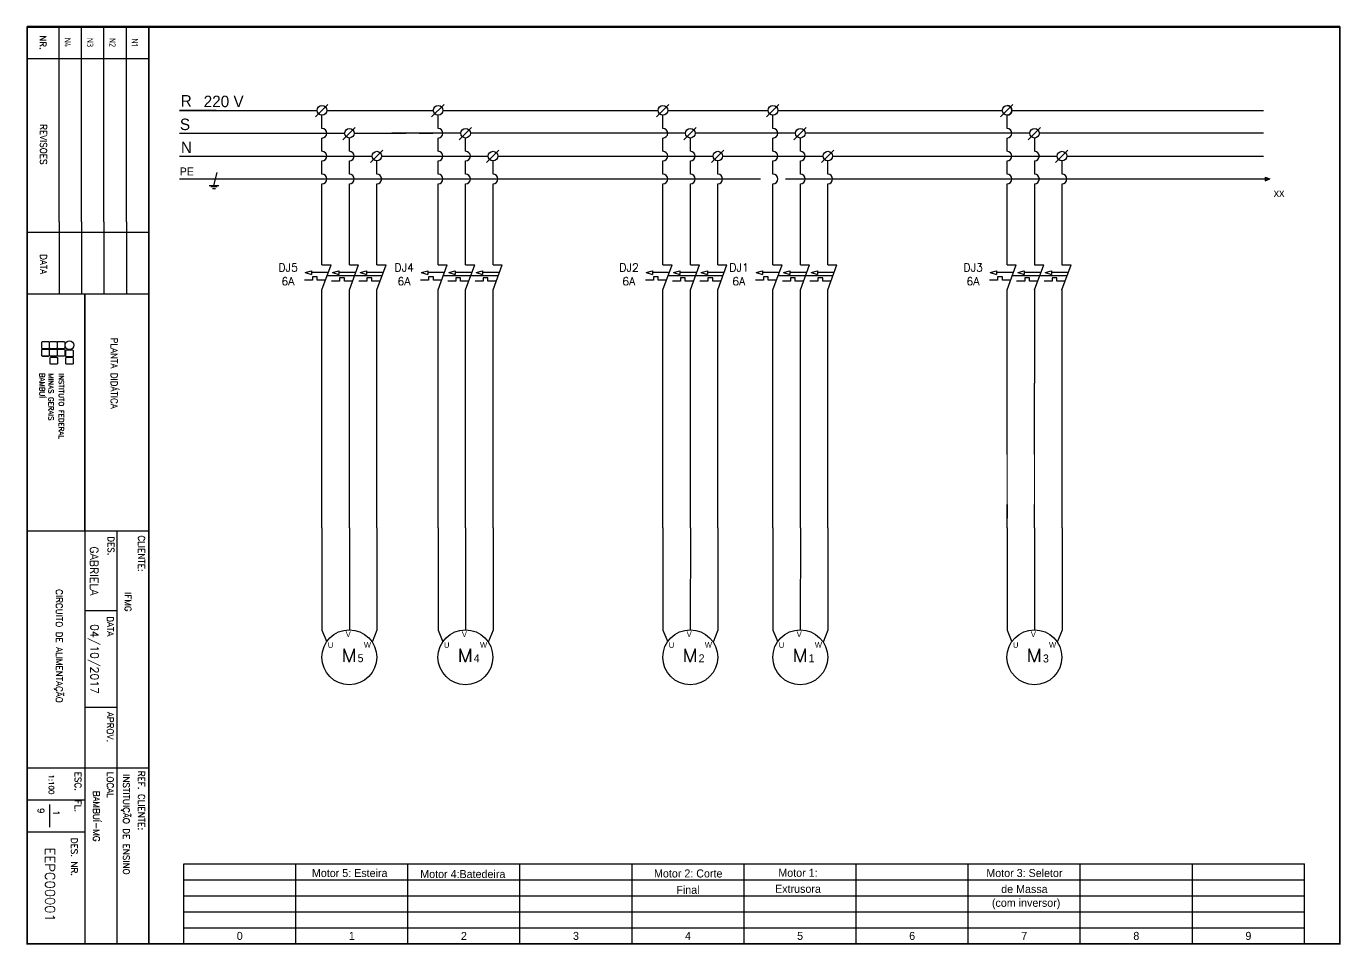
# Model space of a CAD drawing. Extents: x -2333 to 4564, y -5034 to 5704.
# Drawn here: x 1628 to 4501, y 3696 to 5704 of the extents above; entities that cross this region are included whole.
import ezdxf
from ezdxf.enums import TextEntityAlignment as Align

# ---------------------------------------------------------------- set-up
doc = ezdxf.new("R2010")
doc.units = 0
doc.header["$LTSCALE"] = 10
doc.header["$MEASUREMENT"] = 0
doc.linetypes.add('DASHDOT', pattern=[25.4, 12.7, -6.35, 0, -6.35])
doc.linetypes.add('HIDDEN2', pattern=[4.7625, 3.175, -1.5875])
doc.layers.get('0').update_dxf_attribs({"linetype": 'CONTINUOUS'})
for name, color, linetype in [('2', 2, 'CONTINUOUS'), ('2T', 3, 'CONTINUOUS'), ('3', 12, 'CONTINUOUS'), ('7', 7, 'DASHDOT'), ('KADER', 2, 'CONTINUOUS'), ('LEG', 7, 'CONTINUOUS'), ('TRACADO', 2, 'HIDDEN2')]:
    doc.layers.add(name, color=color, linetype=linetype)
doc.layers.add('PDF2_Geometry', color=7, linetype='CONTINUOUS', true_color=0x008000)
doc.styles.add('HNSTYLE', font='HEIN.SHX', dxfattribs={"height": 3.5})
doc.styles.add('ROMANS', font='romans')
doc.styles.add('ROMANT', font='romant')
doc.styles.get("Standard").update_dxf_attribs({"font": 'ISO', "height": 2.5})

msp = doc.modelspace()

# ---------------------------------------------------------------- linework, layer by layer
at = {"color": 0}
for p, q in [((1629.35582, 5703.32649), (1629.35582, 5517.82649)), ((1699.35582, 5276.15577), (1699.35582, 5703.32649)), ((1748.35582, 5276.15577), (1748.35582, 5703.32649)), ((1797.35582, 5276.15577), (1797.35582, 5703.32649)), ((1846.35582, 5276.15577), (1846.35582, 5703.32649)), ((1895.35582, 3697.82649), (1895.35582, 5703.32649)), ((4499.35582, 3697.82649), (4499.35582, 5703.32649)), ((1629.35582, 5633.32649), (1895.35582, 5633.32649)), ((1629.35582, 5517.82649), (1629.35582, 3697.82649)), ((2259.87612, 5505.82446), (2286.90488, 5532.85322)), ((2513.76884, 5505.82446), (2540.7976, 5532.85322)), ((3005.21304, 5505.82446), (3032.2418, 5532.85322)), ((3245.72116, 5505.82446), (3272.74992, 5532.85322)), ((3757.6298, 5505.82446), (3784.65856, 5532.85322)), ((2319.87239, 5455.82446), (2346.90115, 5482.85322)), ((2573.76512, 5455.82446), (2600.79387, 5482.85322)), ((3065.20932, 5455.82446), (3092.23807, 5482.85322)), ((3305.71744, 5455.82446), (3332.74619, 5482.85322)), ((3817.62608, 5455.82446), (3844.65483, 5482.85322)), ((2379.87612, 5405.82446), (2406.90488, 5432.85322)), ((2633.76884, 5405.82446), (2660.7976, 5432.85322)), ((3125.21304, 5405.82446), (3152.2418, 5432.85322)), ((3365.72116, 5405.82446), (3392.74992, 5432.85322)), ((3877.6298, 5405.82446), (3904.65856, 5432.85322)), ((1699.35582, 5276.15577), (1699.35582, 5118.65577)), ((1748.35582, 5276.15577), (1748.35582, 5118.65577)), ((1797.35582, 5276.15577), (1797.35582, 5118.65577)), ((1846.35582, 5276.15577), (1846.35582, 5118.65577)), ((1629.35582, 5253.39402), (1895.35582, 5253.39402)), ((1629.35582, 5118.65577), (1895.35582, 5118.65577)), ((1755.35582, 5118.65577), (1755.35582, 3697.82649)), ((1755.35582, 4600.65577), (1755.35582, 5118.65577)), ((1629.35582, 4600.65577), (1895.35582, 4600.65577)), ((1825.35582, 4600.65577), (1825.35582, 3697.82649)), ((1825.35582, 4425.65577), (1755.35582, 4425.65577)), ((1755.35582, 4215.65577), (1825.35582, 4215.65577)), ((1629.35582, 4082.82649), (1895.35582, 4082.82649)), ((1629.35582, 4012.82649), (1755.35582, 4012.82649)), ((1678.35582, 4002.32649), (1678.35582, 3953.32649)), ((1629.35582, 3942.82649), (1755.35582, 3942.82649)), ((1629.35582, 3697.82649), (1629.35582, 3697.82649)), ((1629.35582, 3697.82649), (1895.35582, 3697.82649))]:
    msp.add_line(p, q, dxfattribs=at)
at = {"color": 0, "const_width": 3.5}
msp.add_lwpolyline([(1629.35582, 3697.82649), (4499.35582, 3697.82649), (4499.35582, 5702.06084), (1629.35582, 5702.06084), (1629.35582, 3697.82649)], dxfattribs=at)
at = {"color": 0}
for centre in [(2274.05848, 5520.00682), (2527.9512, 5520.00682), (3019.3954, 5520.00682), (3259.90352, 5520.00682), (3771.81216, 5520.00682), (2334.05475, 5470.00682), (2587.94747, 5470.00682), (3079.39167, 5470.00682), (3319.89979, 5470.00682), (3831.80843, 5470.00682), (2394.05848, 5420.00682), (2647.9512, 5420.00682), (3139.3954, 5420.00682), (3379.90352, 5420.00682), (3891.81216, 5420.00682)]:
    msp.add_circle(centre, 10.5, dxfattribs=at)
for centre in [(3771.81212, 5520.00677), (3771.81212, 5520.00677), (2274.05848, 5470.00682), (2527.9512, 5470.00682), (3019.3954, 5470.00682), (3259.90352, 5470.00682), (3771.81216, 5470.00682), (2274.05848, 5420.00682), (2334.05475, 5420.00682), (2527.9512, 5420.00682), (2587.94747, 5420.00682), (3019.3954, 5420.00682), (3079.39167, 5420.00682), (3259.90352, 5420.00682), (3319.89979, 5420.00682), (3771.81216, 5420.00682), (3831.80843, 5420.00682), (2274.05848, 5370.00682), (2334.05475, 5370.00682), (2394.05848, 5370.00682), (2527.9512, 5370.00682), (2587.94747, 5370.00682), (2647.9512, 5370.00682), (3019.3954, 5370.00682), (3079.39167, 5370.00682), (3139.3954, 5370.00682), (3259.90352, 5370.00682), (3319.89979, 5370.00682), (3379.90352, 5370.00682), (3771.81216, 5370.00682), (3831.80843, 5370.00682), (3891.81216, 5370.00682)]:
    msp.add_arc(centre, 10.5, 270, 90, dxfattribs=at)
at = {"layer": '2', "color": 0}
for p, q in [((1629.35582, 5517.82649), (1629.35582, 5703.32649)), ((1629.35582, 5633.32649), (1629.35582, 5703.32649)), ((1699.35582, 5703.32649), (1629.35582, 5703.32649)), ((1629.35582, 3697.82649), (1629.35582, 5517.82649)), ((3771.81216, 5480.50682), (3771.81216, 5509.50682)), ((3771.81216, 5430.50682), (3771.81216, 5459.50682)), ((3831.80843, 5459.50682), (3831.80843, 5430.50682)), ((3771.81216, 5380.50682), (3771.81216, 5409.50682)), ((3831.80843, 5409.50682), (3831.80843, 5380.50682)), ((4335.87042, 5374.03182), (4335.87042, 5365.98182)), ((4335.87042, 5374.03182), (4346.19542, 5370.00682)), ((3771.81216, 5182.14385), (3771.81216, 5359.50682)), ((3831.80843, 5359.50682), (3831.80843, 5331.66244)), ((4332.37042, 5370.00682), (4345.32042, 5370.00682)), ((4335.87042, 5365.98182), (4346.19542, 5370.00682)), ((3831.80843, 5331.66244), (3831.80843, 5182.14385)), ((2274.05848, 5127.32859), (2294.0096, 5182.14385)), ((2334.05475, 5127.32859), (2354.00588, 5182.14385)), ((2394.05103, 5127.32859), (2414.00215, 5182.14385)), ((2527.9512, 5127.32859), (2547.90232, 5182.14385)), ((2587.94747, 5127.32859), (2607.8986, 5182.14385)), ((2647.94375, 5127.32859), (2667.89487, 5182.14385)), ((3019.3954, 5127.32859), (3039.34652, 5182.14385)), ((3079.39167, 5127.32859), (3099.3428, 5182.14385)), ((3139.38795, 5127.32859), (3159.33907, 5182.14385)), ((3259.90352, 5127.32859), (3279.85464, 5182.14385)), ((3319.89979, 5127.32859), (3339.85092, 5182.14385)), ((3379.89607, 5127.32859), (3399.84719, 5182.14385)), ((3771.81216, 5127.32859), (3791.76328, 5182.14385)), ((3831.80843, 5127.32859), (3851.75956, 5182.14385)), ((3891.80471, 5127.32859), (3911.75583, 5182.14385)), ((2253.29389, 5148.93988), (2235.79394, 5148.93988)), ((2237.26435, 5165.29582), (2251.19918, 5169.00499)), ((2237.26435, 5165.25053), (2251.19918, 5161.54136)), ((2251.19918, 5169.00499), (2251.19918, 5161.54136)), ((2263.79387, 5155.93987), (2253.29389, 5155.93987)), ((2253.29389, 5155.93987), (2253.29389, 5148.93988)), ((2263.79387, 5148.93988), (2263.79387, 5155.93987)), ((2281.92434, 5148.93988), (2263.79387, 5148.93988)), ((2312.44091, 5146.60656), (2294.94095, 5146.60656)), ((2297.26214, 5165.29582), (2311.19696, 5169.00499)), ((2297.26214, 5165.25053), (2311.19696, 5161.54136)), ((2311.19696, 5169.00499), (2311.19696, 5161.54136)), ((2347.86545, 5165.27318), (2311.19696, 5165.27318)), ((2322.94088, 5153.60654), (2312.44091, 5153.60654)), ((2312.44091, 5153.60654), (2312.44091, 5146.60656)), ((2322.94088, 5146.60656), (2322.94088, 5153.60654)), ((2341.07136, 5146.60656), (2322.94088, 5146.60656)), ((2372.43718, 5146.60656), (2354.93723, 5146.60656)), ((2357.25841, 5165.29582), (2371.19323, 5169.00499)), ((2357.25841, 5165.25053), (2371.19323, 5161.54136)), ((2371.19323, 5169.00499), (2371.19323, 5161.54136)), ((2407.86173, 5165.27318), (2371.19323, 5165.27318)), ((2382.93716, 5153.60654), (2372.43718, 5153.60654)), ((2372.43718, 5153.60654), (2372.43718, 5146.60656)), ((2382.93716, 5146.60656), (2382.93716, 5153.60654)), ((2401.06763, 5146.60656), (2382.93716, 5146.60656)), ((2507.18662, 5148.93988), (2489.68666, 5148.93988)), ((2491.15708, 5165.29582), (2505.0919, 5169.00499)), ((2491.15708, 5165.25053), (2505.0919, 5161.54136)), ((2505.0919, 5169.00499), (2505.0919, 5161.54136)), ((2517.68659, 5155.93987), (2507.18662, 5155.93987)), ((2507.18662, 5155.93987), (2507.18662, 5148.93988)), ((2517.68659, 5148.93988), (2517.68659, 5155.93987)), ((2535.81706, 5148.93988), (2517.68659, 5148.93988)), ((2566.33363, 5146.60656), (2548.83367, 5146.60656)), ((2551.15486, 5165.29582), (2565.08968, 5169.00499)), ((2551.15486, 5165.25053), (2565.08968, 5161.54136)), ((2565.08968, 5169.00499), (2565.08968, 5161.54136)), ((2601.75817, 5165.27318), (2565.08968, 5165.27318)), ((2576.8336, 5153.60654), (2566.33363, 5153.60654)), ((2566.33363, 5153.60654), (2566.33363, 5146.60656)), ((2576.8336, 5146.60656), (2576.8336, 5153.60654)), ((2594.96408, 5146.60656), (2576.8336, 5146.60656)), ((2626.3299, 5146.60656), (2608.82995, 5146.60656)), ((2611.15113, 5165.29582), (2625.08595, 5169.00499)), ((2611.15113, 5165.25053), (2625.08595, 5161.54136)), ((2625.08595, 5169.00499), (2625.08595, 5161.54136)), ((2661.75445, 5165.27318), (2625.08595, 5165.27318)), ((2636.82988, 5153.60654), (2626.3299, 5153.60654)), ((2626.3299, 5153.60654), (2626.3299, 5146.60656)), ((2636.82988, 5146.60656), (2636.82988, 5153.60654)), ((2654.96035, 5146.60656), (2636.82988, 5146.60656)), ((2998.63082, 5148.93988), (2981.13086, 5148.93988)), ((2982.60128, 5165.29582), (2996.5361, 5169.00499)), ((2982.60128, 5165.25053), (2996.5361, 5161.54136)), ((2996.5361, 5169.00499), (2996.5361, 5161.54136)), ((3009.13079, 5155.93987), (2998.63082, 5155.93987)), ((2998.63082, 5155.93987), (2998.63082, 5148.93988)), ((3009.13079, 5148.93988), (3009.13079, 5155.93987)), ((3027.26127, 5148.93988), (3009.13079, 5148.93988)), ((3057.77783, 5146.60656), (3040.27787, 5146.60656)), ((3042.59906, 5165.29582), (3056.53388, 5169.00499)), ((3042.59906, 5165.25053), (3056.53388, 5161.54136)), ((3056.53388, 5169.00499), (3056.53388, 5161.54136)), ((3093.20237, 5165.27318), (3056.53388, 5165.27318)), ((3068.2778, 5153.60654), (3057.77783, 5153.60654)), ((3057.77783, 5153.60654), (3057.77783, 5146.60656)), ((3068.2778, 5146.60656), (3068.2778, 5153.60654)), ((3086.40828, 5146.60656), (3068.2778, 5146.60656)), ((3117.7741, 5146.60656), (3100.27415, 5146.60656)), ((3102.59533, 5165.29582), (3116.53015, 5169.00499)), ((3102.59533, 5165.25053), (3116.53015, 5161.54136)), ((3116.53015, 5169.00499), (3116.53015, 5161.54136)), ((3153.19865, 5165.27318), (3116.53015, 5165.27318)), ((3128.27408, 5153.60654), (3117.7741, 5153.60654)), ((3117.7741, 5153.60654), (3117.7741, 5146.60656)), ((3128.27408, 5146.60656), (3128.27408, 5153.60654)), ((3146.40455, 5146.60656), (3128.27408, 5146.60656)), ((3239.13894, 5148.93988), (3221.63898, 5148.93988)), ((3223.1094, 5165.29582), (3237.04422, 5169.00499)), ((3223.1094, 5165.25053), (3237.04422, 5161.54136)), ((3237.04422, 5169.00499), (3237.04422, 5161.54136)), ((3249.63891, 5155.93987), (3239.13894, 5155.93987)), ((3239.13894, 5155.93987), (3239.13894, 5148.93988)), ((3249.63891, 5148.93988), (3249.63891, 5155.93987)), ((3267.76939, 5148.93988), (3249.63891, 5148.93988)), ((3298.28595, 5146.60656), (3280.78599, 5146.60656)), ((3283.10718, 5165.29582), (3297.042, 5169.00499)), ((3283.10718, 5165.25053), (3297.042, 5161.54136)), ((3297.042, 5169.00499), (3297.042, 5161.54136)), ((3333.71049, 5165.27318), (3297.042, 5165.27318)), ((3308.78592, 5153.60654), (3298.28595, 5153.60654)), ((3298.28595, 5153.60654), (3298.28595, 5146.60656)), ((3308.78592, 5146.60656), (3308.78592, 5153.60654)), ((3326.9164, 5146.60656), (3308.78592, 5146.60656)), ((3358.28223, 5146.60656), (3340.78227, 5146.60656)), ((3343.10345, 5165.29582), (3357.03827, 5169.00499)), ((3343.10345, 5165.25053), (3357.03827, 5161.54136)), ((3357.03827, 5169.00499), (3357.03827, 5161.54136)), ((3393.70677, 5165.27318), (3357.03827, 5165.27318)), ((3368.7822, 5153.60654), (3358.28223, 5153.60654)), ((3358.28223, 5153.60654), (3358.28223, 5146.60656)), ((3368.7822, 5146.60656), (3368.7822, 5153.60654)), ((3386.91267, 5146.60656), (3368.7822, 5146.60656)), ((3751.04758, 5148.93988), (3733.54762, 5148.93988)), ((3735.01804, 5165.29582), (3748.95286, 5169.00499)), ((3735.01804, 5165.25053), (3748.95286, 5161.54136)), ((3748.95286, 5169.00499), (3748.95286, 5161.54136)), ((3761.54755, 5155.93987), (3751.04758, 5155.93987)), ((3751.04758, 5155.93987), (3751.04758, 5148.93988)), ((3761.54755, 5148.93988), (3761.54755, 5155.93987)), ((3779.67803, 5148.93988), (3761.54755, 5148.93988)), ((3810.19459, 5146.60656), (3792.69464, 5146.60656)), ((3795.01582, 5165.29582), (3808.95064, 5169.00499)), ((3795.01582, 5165.25053), (3808.95064, 5161.54136)), ((3808.95064, 5169.00499), (3808.95064, 5161.54136)), ((3845.61914, 5165.27318), (3808.95064, 5165.27318)), ((3820.69457, 5153.60654), (3810.19459, 5153.60654)), ((3810.19459, 5153.60654), (3810.19459, 5146.60656)), ((3820.69457, 5146.60656), (3820.69457, 5153.60654)), ((3838.82504, 5146.60656), (3820.69457, 5146.60656)), ((3870.19087, 5146.60656), (3852.69091, 5146.60656)), ((3855.01209, 5165.29582), (3868.94692, 5169.00499)), ((3855.01209, 5165.25053), (3868.94692, 5161.54136)), ((3868.94692, 5169.00499), (3868.94692, 5161.54136)), ((3905.61541, 5165.27318), (3868.94692, 5165.27318)), ((3880.69084, 5153.60654), (3870.19087, 5153.60654)), ((3870.19087, 5153.60654), (3870.19087, 5146.60656)), ((3880.69084, 5146.60656), (3880.69084, 5153.60654)), ((3898.82132, 5146.60656), (3880.69084, 5146.60656)), ((3771.81216, 4767.54063), (3771.81216, 5127.32859)), ((3831.80843, 5127.32859), (3831.80843, 4923.83723)), ((2274.05848, 4607.74898), (2274.05848, 4383.9677)), ((2334.05475, 4607.74898), (2333.89395, 4384.49823)), ((2394.05848, 4607.74898), (2394.05848, 4383.9677)), ((2527.9512, 4607.74898), (2527.9512, 4383.9677)), ((2587.94747, 4607.74898), (2587.78667, 4384.49823)), ((2647.9512, 4607.74898), (2647.9512, 4383.9677)), ((3019.3954, 4607.74898), (3019.3954, 4383.9677)), ((3079.39167, 4607.74898), (3079.23087, 4384.49823)), ((3139.3954, 4607.74898), (3139.3954, 4383.9677)), ((3259.90352, 4607.74898), (3259.90352, 4383.9677)), ((3319.89979, 4607.74898), (3319.73899, 4384.49823)), ((3379.90352, 4607.74898), (3379.90352, 4383.9677)), ((3771.81216, 4607.74898), (3771.81216, 4383.9677)), ((3831.80843, 4607.74898), (3831.64763, 4384.49823)), ((3891.81216, 4607.74898), (3891.81216, 4383.9677)), ((2274.05848, 4383.9677), (2284.54091, 4358.32372)), ((2394.05848, 4383.9677), (2383.63715, 4357.74757)), ((2527.9512, 4383.9677), (2538.43363, 4358.32372)), ((2647.9512, 4383.9677), (2637.52988, 4357.74757)), ((3019.3954, 4383.9677), (3029.87783, 4358.32372)), ((3139.3954, 4383.9677), (3128.97408, 4357.74757)), ((3259.90352, 4383.9677), (3270.38595, 4358.32372)), ((3379.90352, 4383.9677), (3369.4822, 4357.74757)), ((3771.81216, 4383.9677), (3782.29459, 4358.32372)), ((3891.81216, 4383.9677), (3881.39084, 4357.74757)), ((1629.35582, 4082.82649), (1629.35582, 3697.82649)), ((1895.35582, 3697.82649), (1629.35582, 3697.82649))]:
    msp.add_line(p, q, dxfattribs=at)
at = {"layer": '2', "color": 0, "linetype": 'Continuous'}
for p, q in [((2037.86841, 5356.00682), (2044.86841, 5384.00682)), ((2027.36841, 5356.00682), (2048.36841, 5356.00682)), ((2044.86841, 5352.50682), (2030.86841, 5352.50682)), ((2034.36841, 5349.00682), (2041.36841, 5349.00682))]:
    msp.add_line(p, q, dxfattribs=at)
at = {"layer": '2', "color": 0}
for centre in [(2333.76138, 4324.49838), (2587.65411, 4324.49838), (3079.09831, 4324.49838), (3319.60643, 4324.49838), (3831.51507, 4324.49838)]:
    msp.add_circle(centre, 60, dxfattribs=at)
for points in [[(2323.71629, 4343.78072), (2320.71629, 4343.22755), (2335.22654, 4313.63039), (2332.01898, 4313.6209)], [(2320.71629, 4313.88102), (2323.71629, 4313.88102), (2320.71629, 4343.22755), (2323.71629, 4343.78072)], [(2332.01898, 4313.6209), (2335.22654, 4313.63039), (2343.35899, 4343.86126), (2346.35899, 4343.31726)], [(2346.35899, 4343.31726), (2343.35899, 4343.86126), (2346.35899, 4313.7959), (2343.35899, 4313.7959)], [(2577.60901, 4343.78072), (2574.60901, 4343.22755), (2589.11926, 4313.63039), (2585.9117, 4313.6209)], [(2574.60901, 4313.88102), (2577.60901, 4313.88102), (2574.60901, 4343.22755), (2577.60901, 4343.78072)], [(2585.9117, 4313.6209), (2589.11926, 4313.63039), (2597.25171, 4343.86126), (2600.25171, 4343.31726)], [(2600.25171, 4343.31726), (2597.25171, 4343.86126), (2600.25171, 4313.7959), (2597.25171, 4313.7959)], [(3069.05321, 4343.78072), (3066.05321, 4343.22755), (3080.56346, 4313.63039), (3077.3559, 4313.6209)], [(3066.05321, 4313.88102), (3069.05321, 4313.88102), (3066.05321, 4343.22755), (3069.05321, 4343.78072)], [(3077.3559, 4313.6209), (3080.56346, 4313.63039), (3088.69591, 4343.86126), (3091.69591, 4343.31726)], [(3091.69591, 4343.31726), (3088.69591, 4343.86126), (3091.69591, 4313.7959), (3088.69591, 4313.7959)], [(3309.56133, 4343.78072), (3306.56133, 4343.22755), (3321.07158, 4313.63039), (3317.86402, 4313.6209)], [(3306.56133, 4313.88102), (3309.56133, 4313.88102), (3306.56133, 4343.22755), (3309.56133, 4343.78072)], [(3317.86402, 4313.6209), (3321.07158, 4313.63039), (3329.20403, 4343.86126), (3332.20403, 4343.31726)], [(3332.20403, 4343.31726), (3329.20403, 4343.86126), (3332.20403, 4313.7959), (3329.20403, 4313.7959)], [(3821.46997, 4343.78072), (3818.46997, 4343.22755), (3832.98022, 4313.63039), (3829.77267, 4313.6209)], [(3818.46997, 4313.88102), (3821.46997, 4313.88102), (3818.46997, 4343.22755), (3821.46997, 4343.78072)], [(3829.77267, 4313.6209), (3832.98022, 4313.63039), (3841.11267, 4343.86126), (3844.11267, 4343.31726)], [(3844.11267, 4343.31726), (3841.11267, 4343.86126), (3844.11267, 4313.7959), (3841.11267, 4313.7959)]]:
    msp.add_trace(points, dxfattribs=at)
at = {"layer": '3', "color": 0}
msp.add_line((1629.35582, 3697.82649), (1629.35582, 3697.82649), dxfattribs=at)
msp.add_line((1629.35582, 3697.82649), (1629.35582, 3697.82649), dxfattribs=at)
at = {"layer": '7', "color": 0, "ltscale": 10}
for p, q in [((1962.6402, 5370.00682), (3287.05107, 5370.00682)), ((3287.05107, 5370.00682), (4332.37042, 5370.00682))]:
    msp.add_line(p, q, dxfattribs=at)
at = {"layer": 'KADER', "color": 0}
for p, q in [((1971.77186, 3872.82649), (4421.77186, 3872.82649)), ((1971.77186, 3697.82649), (1971.77186, 3872.82649)), ((2216.77186, 3732.82649), (2216.77186, 3872.82649)), ((2461.77186, 3732.82649), (2461.77186, 3872.82649)), ((2706.77186, 3732.82649), (2706.77186, 3872.82649)), ((2951.77186, 3732.82649), (2951.77186, 3872.82649)), ((2951.77186, 3732.82649), (2951.77186, 3872.82649)), ((3196.77186, 3732.82649), (3196.77186, 3872.82649)), ((3441.77186, 3732.82649), (3441.77186, 3872.82649)), ((3686.77186, 3732.82649), (3686.77186, 3872.82649)), ((3931.77186, 3732.82649), (3931.77186, 3872.82649)), ((4176.77186, 3732.82649), (4176.77186, 3872.82649)), ((4421.77186, 3697.82649), (4421.77186, 3872.82649)), ((1971.77186, 3837.82649), (4421.77186, 3837.82649)), ((2216.77186, 3697.82649), (2216.77186, 3837.82649)), ((1971.77186, 3802.82649), (4421.77186, 3802.82649)), ((1971.77186, 3767.82649), (4421.77186, 3767.82649)), ((1971.77186, 3732.82649), (4421.77186, 3732.82649)), ((2216.77186, 3697.82649), (2216.77186, 3732.82649)), ((2461.77186, 3697.82649), (2461.77186, 3732.82649)), ((2706.77186, 3697.82649), (2706.77186, 3732.82649)), ((2951.77186, 3697.82649), (2951.77186, 3732.82649)), ((3196.77186, 3697.82649), (3196.77186, 3732.82649)), ((3441.77186, 3697.82649), (3441.77186, 3732.82649)), ((3686.77186, 3697.82649), (3686.77186, 3732.82649)), ((3931.77186, 3697.82649), (3931.77186, 3732.82649)), ((4176.77186, 3697.82649), (4176.77186, 3732.82649))]:
    msp.add_line(p, q, dxfattribs=at)
at = {"layer": 'LEG', "color": 0}
for p, q in [((1629.35582, 5517.82649), (1629.35582, 5703.32649)), ((1699.35582, 5703.32649), (1629.35582, 5703.32649)), ((1629.35582, 5517.82649), (1629.35582, 3697.82649))]:
    msp.add_line(p, q, dxfattribs=at)
at = {"layer": 'LEG', "linetype": 'Continuous'}
for p, q in [((4499.35582, 5703.32649), (1629.35582, 5703.32649)), ((1895.35582, 5703.32649), (1699.35582, 5703.32649)), ((1895.35582, 5703.32649), (1895.35582, 3697.82649)), ((4499.35582, 5703.32649), (1895.35582, 5703.32649)), ((2042.6402, 5520.00682), (1962.6402, 5520.00682)), ((1962.6402, 5520.00682), (2149.56284, 5520.00682)), ((2274.05848, 5480.50682), (2274.05848, 5509.50682)), ((2527.9512, 5480.50682), (2527.9512, 5509.50682)), ((3019.3954, 5480.50682), (3019.3954, 5509.50682)), ((3259.90352, 5480.50682), (3259.90352, 5509.50682)), ((2274.05848, 5430.50682), (2274.05848, 5459.50682)), ((2334.05475, 5430.50682), (2334.05475, 5459.50682)), ((2527.9512, 5430.50682), (2527.9512, 5459.50682)), ((2587.94747, 5430.50682), (2587.94747, 5459.50682)), ((3019.3954, 5430.50682), (3019.3954, 5459.50682)), ((3079.39167, 5430.50682), (3079.39167, 5459.50682)), ((3259.90352, 5430.50682), (3259.90352, 5459.50682)), ((3319.89979, 5430.50682), (3319.89979, 5459.50682)), ((1962.6402, 5420.00682), (2269.56284, 5420.00682)), ((2269.56284, 5420.00682), (2383.55848, 5420.00682)), ((2274.05848, 5380.50682), (2274.05848, 5409.50682)), ((2334.05475, 5380.50682), (2334.05475, 5409.50682)), ((2394.05848, 5380.50682), (2394.05848, 5409.50682)), ((2404.55848, 5420.00682), (2637.4512, 5420.00682)), ((2527.9512, 5380.50682), (2527.9512, 5409.50682)), ((2587.94747, 5380.50682), (2587.94747, 5409.50682)), ((2647.9512, 5380.50682), (2647.9512, 5409.50682)), ((2658.4512, 5420.00682), (3128.8954, 5420.00682)), ((3019.3954, 5380.50682), (3019.3954, 5409.50682)), ((3079.39167, 5380.50682), (3079.39167, 5409.50682)), ((3139.3954, 5380.50682), (3139.3954, 5409.50682)), ((3149.8954, 5420.00682), (3241.86696, 5420.00682)), ((3241.86696, 5420.00682), (3369.40352, 5420.00682)), ((3259.90352, 5380.50682), (3259.90352, 5409.50682)), ((3319.89979, 5380.50682), (3319.89979, 5409.50682)), ((3379.90352, 5380.50682), (3379.90352, 5409.50682)), ((3390.40352, 5420.00682), (3881.31216, 5420.00682)), ((3891.81216, 5380.50682), (3891.81216, 5409.50682)), ((3902.31216, 5420.00682), (4332.37042, 5420.00682)), ((2037.86841, 5356.00682), (2041.36841, 5370.00682)), ((2274.05848, 5182.14385), (2274.05848, 5359.50682)), ((2334.05475, 5182.14385), (2334.05475, 5359.50682)), ((2394.05848, 5182.14385), (2394.05848, 5359.50682)), ((2527.9512, 5182.14385), (2527.9512, 5359.50682)), ((2587.94747, 5182.14385), (2587.94747, 5359.50682)), ((2647.9512, 5182.14385), (2647.9512, 5359.50682)), ((3019.3954, 5182.14385), (3019.3954, 5359.50682)), ((3079.39167, 5182.14385), (3079.39167, 5359.50682)), ((3139.3954, 5182.14385), (3139.3954, 5359.50682)), ((3259.90352, 5182.14385), (3259.90352, 5359.50682)), ((3319.89979, 5182.14385), (3319.89979, 5359.50682)), ((3379.90352, 5182.14385), (3379.90352, 5359.50682)), ((3891.81216, 5182.14385), (3891.81216, 5359.50682)), ((2287.86918, 5165.27318), (2251.19918, 5165.27318)), ((2541.7619, 5165.27318), (2505.0919, 5165.27318)), ((3033.2061, 5165.27318), (2996.5361, 5165.27318)), ((3273.71422, 5165.27318), (3237.04422, 5165.27318)), ((3785.62286, 5165.27318), (3748.95286, 5165.27318)), ((2274.05848, 4607.74898), (2274.05848, 5127.32859)), ((2334.05475, 4607.74898), (2334.05475, 5127.32859)), ((2394.05848, 4607.74898), (2394.05848, 5127.34906)), ((2527.9512, 4607.74898), (2527.9512, 5127.32859)), ((2587.94747, 4607.74898), (2587.94747, 5127.32859)), ((2647.9512, 4607.74898), (2647.9512, 5127.34906)), ((3019.3954, 4607.74898), (3019.3954, 5127.32859)), ((3079.39167, 4607.74898), (3079.39167, 5127.32859)), ((3139.3954, 4607.74898), (3139.3954, 5127.34906)), ((3259.90352, 4607.74898), (3259.90352, 5127.32859)), ((3319.89979, 4607.74898), (3319.89979, 5127.32859)), ((3379.90352, 4607.74898), (3379.90352, 5127.34906)), ((3891.81216, 4607.74898), (3891.81216, 5127.34906)), ((1661.60215, 5013.2011), (1662.81346, 5014.41106)), ((1661.60215, 4999.97504), (1661.60215, 5013.2011)), ((1663.27293, 4998.97369), (1661.60215, 4999.97504)), ((1662.81346, 5014.41106), (1676.88977, 5014.41106)), ((1677.8087, 4999.93332), (1675.92907, 4998.97369)), ((1676.88977, 5014.41106), (1677.8087, 5012.49182)), ((1677.8087, 5012.49182), (1677.8087, 4999.93332)), ((1678.58995, 5013.2011), (1679.80127, 5014.41106)), ((1678.58995, 4999.97504), (1678.58995, 5013.2011)), ((1680.26073, 4998.97369), (1678.58995, 4999.97504)), ((1679.80127, 5014.41106), (1693.87757, 5014.41106)), ((1694.7965, 4999.93332), (1692.91687, 4998.97369)), ((1693.87757, 5014.41106), (1694.7965, 5012.49182)), ((1694.7965, 5012.49182), (1694.7965, 4999.93332)), ((1695.57473, 5013.2011), (1696.78604, 5014.41106)), ((1695.57473, 4999.97504), (1695.57473, 5013.2011)), ((1697.24551, 4998.97369), (1695.57473, 4999.97504)), ((1696.78604, 5014.41106), (1710.86235, 5014.41106)), ((1711.78128, 4999.93332), (1709.90165, 4998.97369)), ((1710.86235, 5014.41106), (1711.78128, 5012.49182)), ((1711.78128, 5012.49182), (1711.78128, 4999.93332)), ((1661.60215, 4996.91227), (1662.81346, 4998.12223)), ((1661.60215, 4983.68621), (1661.60215, 4996.91227)), ((1663.27293, 4982.68487), (1661.60215, 4983.68621)), ((1662.81346, 4998.12223), (1676.88977, 4998.12223)), ((1675.92907, 4998.97369), (1663.27293, 4998.97369)), ((1663.27293, 4998.97369), (1675.92907, 4998.97369)), ((1675.92907, 4998.97369), (1663.27293, 4998.97369)), ((1675.92907, 4982.68487), (1663.27293, 4982.68487)), ((1663.27293, 4982.68487), (1675.92907, 4982.68487)), ((1675.92907, 4982.68487), (1663.27293, 4982.68487)), ((1677.8087, 4983.64449), (1675.92907, 4982.68487)), ((1676.88977, 4998.12223), (1677.8087, 4996.20299)), ((1677.8087, 4996.20299), (1677.8087, 4983.64449)), ((1678.58995, 4996.91227), (1679.80127, 4998.12223)), ((1678.58995, 4983.68621), (1678.58995, 4996.91227)), ((1680.26073, 4982.68487), (1678.58995, 4983.68621)), ((1679.45173, 4979.17391), (1680.66304, 4980.38387)), ((1679.45173, 4965.94785), (1679.45173, 4979.17391)), ((1679.80127, 4998.12223), (1693.87757, 4998.12223)), ((1692.91687, 4998.97369), (1680.26073, 4998.97369)), ((1692.91687, 4982.68487), (1680.26073, 4982.68487)), ((1680.66304, 4980.38387), (1694.73935, 4980.38387)), ((1694.7965, 4983.64449), (1692.91687, 4982.68487)), ((1693.87757, 4998.12223), (1694.7965, 4996.20299)), ((1694.73935, 4980.38387), (1695.65828, 4978.46463)), ((1694.7965, 4996.20299), (1694.7965, 4983.64449)), ((1695.57473, 4996.91227), (1696.78604, 4998.12223)), ((1695.57473, 4983.68621), (1695.57473, 4996.91227)), ((1697.24551, 4982.68487), (1695.57473, 4983.68621)), ((1695.65828, 4978.46463), (1695.65828, 4965.90612)), ((1696.78604, 4998.12223), (1710.86235, 4998.12223)), ((1709.90165, 4998.97369), (1697.24551, 4998.97369)), ((1709.90165, 4982.68487), (1697.24551, 4982.68487)), ((1711.78128, 4983.64449), (1709.90165, 4982.68487)), ((1710.86235, 4998.12223), (1711.78128, 4996.20299)), ((1711.78128, 4996.20299), (1711.78128, 4983.64449)), ((1714.07318, 4995.46274), (1715.2845, 4996.67269)), ((1714.07318, 4982.23668), (1714.07318, 4995.46274)), ((1715.74396, 4981.23533), (1714.07318, 4982.23668)), ((1714.07318, 4979.17391), (1715.2845, 4980.38387)), ((1714.07318, 4965.94785), (1714.07318, 4979.17391)), ((1715.2845, 4996.67269), (1729.36081, 4996.67269)), ((1715.2845, 4980.38387), (1729.36081, 4980.38387)), ((1728.40011, 4981.23533), (1715.74396, 4981.23533)), ((1730.27974, 4982.19495), (1728.40011, 4981.23533)), ((1729.36081, 4996.67269), (1730.27974, 4994.75345)), ((1729.36081, 4980.38387), (1730.27974, 4978.46463)), ((1730.27974, 4994.75345), (1730.27974, 4982.19495)), ((1730.27974, 4978.46463), (1730.27974, 4965.90612)), ((1681.12251, 4964.9465), (1679.45173, 4965.94785)), ((1693.77865, 4964.9465), (1681.12251, 4964.9465)), ((1695.65828, 4965.90612), (1693.77865, 4964.9465)), ((1715.74396, 4964.9465), (1714.07318, 4965.94785)), ((1728.40011, 4964.9465), (1715.74396, 4964.9465)), ((1730.27974, 4965.90612), (1728.40011, 4964.9465)), ((3831.80843, 4767.54063), (3831.80843, 4923.83723)), ((3771.81216, 4607.74898), (3771.81216, 4658.39352)), ((3771.81216, 4658.39352), (3771.81216, 4628.39352)), ((3831.80843, 4607.74898), (3831.80843, 4658.39352)), ((3891.81216, 4607.74898), (3891.81216, 4658.39352)), ((3891.81216, 4603.39838), (3891.81216, 4578.39838)), ((3891.81216, 4578.39838), (3891.81216, 4573.39838)), ((1971.77186, 3697.82649), (1895.35582, 3697.82649)), ((1971.77186, 3697.82649), (4421.77186, 3697.82649)), ((4499.35582, 3697.82649), (4421.77186, 3697.82649))]:
    msp.add_line(p, q, dxfattribs=at)
at = {"layer": 'LEG'}
for p, q in [((2042.6402, 5520.00682), (2148.52861, 5520.00682)), ((2149.56284, 5520.00682), (2263.55848, 5520.00682)), ((2284.55848, 5520.00682), (2405.56284, 5520.00682)), ((2405.56284, 5520.00682), (2517.4512, 5520.00682)), ((2538.4512, 5520.00682), (3008.8954, 5520.00682)), ((3029.8954, 5520.00682), (3249.40352, 5520.00682)), ((3270.40352, 5520.00682), (3761.31216, 5520.00682)), ((3782.31216, 5520.00682), (4332.37042, 5520.00682)), ((2465.55912, 5470.00682), (2426.55379, 5470.00682)), ((2516.4697, 5470.00682), (2465.55912, 5470.00682)), ((2577.44747, 5470.00682), (2516.4697, 5470.00682)), ((3068.89167, 5470.00682), (2598.44747, 5470.00682)), ((3309.39979, 5470.00682), (3089.89167, 5470.00682)), ((3821.30843, 5470.00682), (3330.39979, 5470.00682)), ((4332.37042, 5470.00682), (3842.30843, 5470.00682)), ((2274.05848, 5182.14385), (2294.0096, 5182.14385)), ((2334.05475, 5182.14385), (2354.00588, 5182.14385)), ((2394.05103, 5182.14385), (2414.00215, 5182.14385)), ((2527.9512, 5182.14385), (2547.90232, 5182.14385)), ((2587.94747, 5182.14385), (2607.8986, 5182.14385)), ((2647.94375, 5182.14385), (2667.89487, 5182.14385)), ((3019.3954, 5182.14385), (3039.34652, 5182.14385)), ((3079.39167, 5182.14385), (3099.3428, 5182.14385)), ((3139.38795, 5182.14385), (3159.33907, 5182.14385)), ((3259.90352, 5182.14385), (3279.85464, 5182.14385)), ((3319.89979, 5182.14385), (3339.85092, 5182.14385)), ((3379.89607, 5182.14385), (3399.84719, 5182.14385)), ((3771.81216, 5182.14385), (3791.76328, 5182.14385)), ((3831.80843, 5182.14385), (3851.75956, 5182.14385)), ((3891.80471, 5182.14385), (3911.75583, 5182.14385))]:
    msp.add_line(p, q, dxfattribs=at)
at = {"layer": 'LEG', "linetype": 'ByBlock'}
for p, q in [((2345.3526, 5158.36916), (2285.35632, 5158.36916)), ((2405.34887, 5158.36916), (2345.3526, 5158.36916)), ((2599.24532, 5158.36916), (2539.24904, 5158.36916)), ((2659.24159, 5158.36916), (2599.24532, 5158.36916)), ((3090.68952, 5158.36916), (3030.69324, 5158.36916)), ((3150.68579, 5158.36916), (3090.68952, 5158.36916)), ((3331.19764, 5158.36916), (3271.20136, 5158.36916)), ((3391.19391, 5158.36916), (3331.19764, 5158.36916)), ((3843.10628, 5158.36916), (3783.11001, 5158.36916)), ((3903.10256, 5158.36916), (3843.10628, 5158.36916))]:
    msp.add_line(p, q, dxfattribs=at)
at = {"layer": 'LEG', "linetype": 'Continuous'}
msp.add_circle((1721.86621, 5006.47946), 9.52286, dxfattribs=at)
at = {"layer": 'PDF2_Geometry', "color": 7, "linetype": 'Continuous', "lineweight": 18}
for points in [[(3771.81216, 4767.54063), (3771.81216, 4658.39352)], [(3831.80843, 4767.54063), (3831.80843, 4658.39352)]]:
    msp.add_lwpolyline(points, dxfattribs=at)
at = {"layer": 'TRACADO', "color": 0, "linetype": 'ByBlock'}
for p, q in [((1962.6402, 5470.00682), (2209.55912, 5470.00682)), ((2209.55912, 5470.00682), (2251.81589, 5470.00682)), ((2251.81589, 5470.00682), (2268.52861, 5470.00682)), ((2268.52861, 5470.00682), (2323.55475, 5470.00682)), ((2344.55475, 5470.00682), (2445.35076, 5470.00682))]:
    msp.add_line(p, q, dxfattribs=at)
at = {"layer": 'TRACADO', "color": 0}
for p, q in [((2426.55379, 5470.00682), (2465.55912, 5470.00682)), ((2486.55912, 5470.00682), (2516.4697, 5470.00682))]:
    msp.add_line(p, q, dxfattribs=at)

# ---------------------------------------------------------------- texts
at = {"color": 0, "style": 'ROMANS'}
msp.add_text('NR.', height=14, rotation=270, dxfattribs=at).set_placement((1664.35582, 5668.32649), align=Align.MIDDLE)
for s, p in [('REVISOES', (1658.17669, 5445.75603)), ('DATA', (1658.17368, 5183.89691))]:
    msp.add_text(s, height=14, rotation=270, dxfattribs=at).set_placement(p, align=Align.CENTER)
for s, height, p in [('PLANTA DIDÁTICA', 14, (1812.78513, 5023.21991)), ('BAMBUÍ', 11.2, (1656.68106, 4945.88873)), ('MINAS GERAIS', 11.2, (1676.25007, 4945.14347)), ('INSTITUTO FEDERAL', 11.2, (1698.61438, 4945.06106)), ('DES.', 14, (1805.98443, 4588.91128)), ('CLIENTE:', 14, (1872.46246, 4590.81193)), ('CIRCUITO DE ALIMENTAÇÃO', 14, (1692.60412, 4473.36417)), ('IFMG', 14, (1843.08554, 4466.79973)), ('DATA', 14, (1804.08505, 4414.05108)), ('APROV.', 14, (1804.08505, 4204.9791)), ('ESC.  FL.', 14, (1733.80827, 4074.19026)), ('LOCAL', 14, (1804.08505, 4074.19026)), ('INSTITUIÇÃO DE ENSINO', 14, (1839.31315, 4068.83051)), ('REF. CLIENTE:', 14, (1872.46246, 4076.09092)), ('BAMBUÍ-MG', 14, (1774.0117, 4032.54318)), ('9', 14, (1652.80433, 3994.70165)), ('1', 14, (1686.13648, 3990.16074)), ('DES. NR.', 14, (1725.52835, 3929.74053))]:
    msp.add_text(s, height=height, rotation=270, dxfattribs=at).set_placement(p)
at = {"color": 0}
for tag, p in [('N4', (1718.05212, 5668.32649)), ('N3', (1767.05212, 5668.32649)), ('N2', (1816.05212, 5668.32649)), ('N1', (1865.05212, 5668.32649))]:
    msp.add_attdef(tag, text='', height=14, rotation=270, dxfattribs=at).set_placement(p, align=Align.MIDDLE)
at = {"color": 0, "style": 'ROMANS'}
for tag, text, height, p in [('GABRIELA', 'FRANCISCO', 17.5, (1775.7965, 4513.15577)), ('1:100', '', 11.2, (1682.40074, 4046.42649))]:
    msp.add_attdef(tag, text=text, height=height, rotation=270, dxfattribs=at).set_placement(p, align=Align.MIDDLE)
at = {"color": 0, "style": 'ROMANS', "flags": 8}
msp.add_attdef('04/10/2017', text='04/10/04', height=17.5, rotation=270, dxfattribs=at).set_placement((1775.7965, 4320.65577), align=Align.MIDDLE)
at = {"color": 0, "ltscale": 3, "style": 'ROMANT'}
msp.add_attdef('EEPC00001', text='', height=21, rotation=270, dxfattribs=at).set_placement((1679.53886, 3827.31663), align=Align.MIDDLE)
at = {"layer": '2', "color": 0}
for s, height, style, p in [('R', 25, 'HNSTYLE', (1965.22206, 5528.34241)), ('220 V', 25, 'HNSTYLE', (2015.44429, 5527.11885)), ('S', 25, 'HNSTYLE', (1963.38318, 5476.95288)), ('N', 25, 'HNSTYLE', (1965.6834, 5426.46961)), ('DJ5', 17.5, 'ROMANS', (2178.59224, 5167.77557)), ('DJ4', 17.5, 'ROMANS', (2432.48496, 5167.77557)), ('DJ2', 17.5, 'ROMANS', (2923.92917, 5167.77557)), ('DJ1', 17.5, 'ROMANS', (3164.43729, 5167.77557)), ('DJ3', 17.5, 'ROMANS', (3676.34593, 5167.77557)), ('6A', 17.5, 'ROMANS', (2185.11569, 5137.5638)), ('6A', 17.5, 'ROMANS', (2439.00841, 5137.5638)), ('6A', 17.5, 'ROMANS', (2930.45261, 5137.5638)), ('6A', 17.5, 'ROMANS', (3170.96073, 5137.5638)), ('6A', 17.5, 'ROMANS', (3682.86937, 5137.5638))]:
    msp.add_text(s, height=height, dxfattribs=dict(at, style=style)).set_placement(p)
at = {"layer": '2T', "color": 0, "style": 'HNSTYLE'}
for s, p in [('PE', (1978.51053, 5386.46517)), ('xx', (4366.31917, 5339.62212)), ('5', (2358.49774, 4322.35125)), ('4', (2612.39046, 4322.35125)), ('2', (3103.83466, 4322.35125)), ('1', (3344.34278, 4322.35125)), ('3', (3856.554, 4321.82281)), ('Motor 5: Esteira', (2334.6291, 3853.11856)), ('Motor 4:Batedeira', (2581.8717, 3850.90488)), ('Motor 2: Corte', (3074.69234, 3851.84521)), ('Motor 1:', (3314.6291, 3853.11856)), ('Motor 3: Seletor', (3809.65962, 3853.11856)), ('Final', (3074.01544, 3816.34636)), ('Extrusora', (3314.6291, 3818.11856)), ('de Massa', (3809.65962, 3818.11856)), ('(com inversor)', (3813.39606, 3785.51039)), ('0', (2094.27186, 3715.32649)), ('1', (2339.27186, 3715.32649)), ('2', (2584.27186, 3715.32649)), ('3', (2829.27186, 3715.32649)), ('4', (3074.27186, 3715.32649)), ('5', (3319.27186, 3715.32649)), ('6', (3564.27186, 3715.32649)), ('7', (3809.27186, 3715.32649)), ('8', (4054.27186, 3715.32649)), ('9', (4299.27186, 3715.32649))]:
    msp.add_text(s, height=17.5, dxfattribs=at).set_placement(p, align=Align.MIDDLE)
for p in [(2331.45004, 4368.85227), (2585.34276, 4368.85227), (3076.78696, 4368.85227), (3317.29508, 4368.85227), (3829.20372, 4368.85227)]:
    msp.add_text('V', height=12, dxfattribs=at).set_placement(p, align=Align.CENTER)
for p in [(2286.82969, 4345.01798), (2540.72241, 4345.01798), (3032.16661, 4345.01798), (3272.67473, 4345.01798), (3784.58338, 4345.01798)]:
    msp.add_text('U', height=12, dxfattribs=at).set_placement(p)
for p in [(2381.28726, 4345.49613), (2635.17998, 4345.49613), (3126.62418, 4345.49613), (3367.1323, 4345.49613), (3879.04094, 4345.49613)]:
    msp.add_text('W', height=12, dxfattribs=at).set_placement(p, align=Align.RIGHT)

doc.saveas('drawing.dxf')
